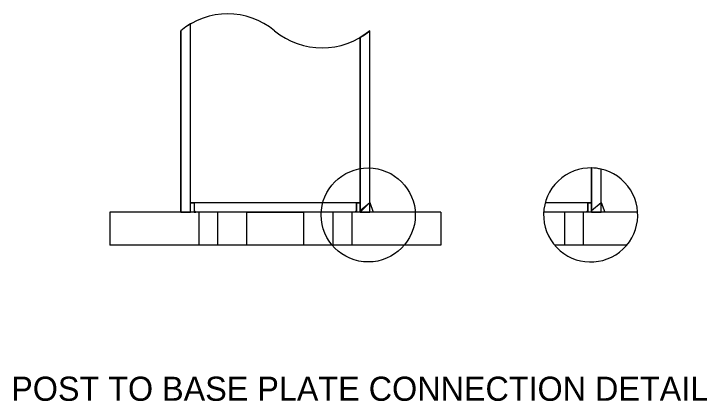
# Model space of a CAD drawing. Extents: x -1105.6 to -1045.9, y 611.2 to 636.2.
# Drawn here: x -1052.02 to -1045.91, y 612.42 to 615.84 of the extents above; entities that cross this region are included whole.
import ezdxf

# ---------------------------------------------------------------- set-up
doc = ezdxf.new("R2010")
doc.units = 0
for name, color, linetype in [('pp_PRESENTATION', 7, 'Continuous'), ('str_Misc-Steel-D', 7, 'Continuous'), ('str_Misc-Steel-E', 7, 'Continuous'), ('tcd_NO-PLOT', 7, 'Continuous')]:
    doc.layers.add(name, color=color, linetype=linetype)

msp = doc.modelspace()

# ---------------------------------------------------------------- linework, layer by layer
at = {"layer": 'pp_PRESENTATION'}
msp.add_circle((-1048.8969, 614.0646), 0.4149, dxfattribs=at)
for start, end in [(307.99821, 127.98816), (127.99821, 307.98816)]:
    msp.add_arc((-1046.9359, 614.0646), 0.4149, start, end, dxfattribs=at)
at = {"layer": 'str_Misc-Steel-D'}
for p, q in [((-1051.175, 614.0884), (-1051.175, 613.7967)), ((-1048.2584, 614.0884), (-1051.175, 614.0884)), ((-1050.3912, 614.0884), (-1050.3912, 613.7967)), ((-1050.2245, 614.0884), (-1050.2245, 613.7967)), ((-1049.2089, 614.0884), (-1049.2089, 613.7967)), ((-1049.0422, 614.0884), (-1049.0422, 613.7967)), ((-1048.2584, 614.0884), (-1048.2584, 613.7967)), ((-1046.5217, 614.0884), (-1047.3502, 614.0884)), ((-1047.1682, 614.0884), (-1047.1682, 613.7967)), ((-1047.0015, 614.0884), (-1047.0015, 613.7967)), ((-1048.2584, 613.7967), (-1051.175, 613.7967)), ((-1046.6191, 613.7967), (-1047.2528, 613.7967))]:
    msp.add_line(p, q, dxfattribs=at)
msp.add_lwpolyline([(-1049.9667, 614.0884), (-1049.4667, 614.0884), (-1049.4667, 613.7967), (-1049.9667, 613.7967)], close=True, dxfattribs=at)
at = {"layer": 'str_Misc-Steel-E'}
for p, q in [((-1050.4641, 614.0884), (-1050.4641, 615.751)), ((-1050.55, 614.0884), (-1050.55, 615.6907)), ((-1048.8834, 614.0884), (-1048.8834, 615.6907)), ((-1048.9693, 614.0884), (-1048.9693, 615.6318)), ((-1046.9286, 614.0884), (-1046.9286, 614.4795)), ((-1046.8427, 614.0884), (-1046.8427, 614.4689)), ((-1048.9693, 614.1717), (-1050.4641, 614.1717)), ((-1050.4329, 614.1717), (-1050.4329, 614.0884)), ((-1049.0005, 614.1717), (-1049.0005, 614.0884)), ((-1048.9693, 614.0884), (-1048.8834, 614.1743)), ((-1046.9286, 614.1717), (-1047.3368, 614.1717)), ((-1046.9598, 614.1717), (-1046.9598, 614.0884))]:
    msp.add_line(p, q, dxfattribs=at)
for points in [[(-1050.4641, 614.0884), (-1050.4641, 615.751), (-1050.5058, 615.7244), (-1050.55, 615.6907), (-1050.55, 614.0884)], [(-1048.8834, 614.0884), (-1048.8834, 615.6907), (-1048.9266, 615.6569), (-1048.9693, 615.6318), (-1048.9693, 614.0884)], [(-1050.4641, 614.1717), (-1050.4329, 614.1717), (-1050.4329, 614.0884), (-1050.4641, 614.0884)], [(-1049.0005, 614.1717), (-1048.9693, 614.1717), (-1048.9693, 614.0884), (-1049.0005, 614.0884)], [(-1048.9693, 614.0884), (-1048.9693, 614.1043), (-1048.8834, 614.1743), (-1048.8521, 614.0884)], [(-1046.9598, 614.1717), (-1046.9286, 614.1717), (-1046.9286, 614.0884), (-1046.9598, 614.0884)], [(-1046.9286, 614.0884), (-1046.9286, 614.1043), (-1046.8427, 614.1743), (-1046.8114, 614.0884)], [(-1050.4172, 614.0884), (-1050.4329, 614.104), (-1050.4329, 614.0884)], [(-1049.0162, 614.0884), (-1049.0005, 614.104), (-1049.0005, 614.0884)], [(-1046.9755, 614.0884), (-1046.9598, 614.104), (-1046.9598, 614.0884)]]:
    msp.add_lwpolyline(points, close=True, dxfattribs=at)
msp.add_lwpolyline([(-1046.9286, 614.4795), (-1046.9286, 614.0884), (-1046.8427, 614.0884), (-1046.8427, 614.4689)], dxfattribs=at)
for centre, radius, start, end in [((-1050.136, 615.192), 0.6482, 50.29536, 129.70464), ((-1049.3026, 616.1956), 0.6563, 230.29536, 309.70464), ((-1046.9359, 614.0646), 0.4149, 77.01484, 88.98896)]:
    msp.add_arc(centre, radius, start, end, dxfattribs=at)

# ---------------------------------------------------------------- texts
at = {"layer": 'tcd_NO-PLOT'}
msp.add_text('POST TO BASE PLATE CONNECTION DETAIL', height=0.213129, dxfattribs=at).set_placement((-1052.0444, 612.424))

doc.saveas('drawing.dxf')
